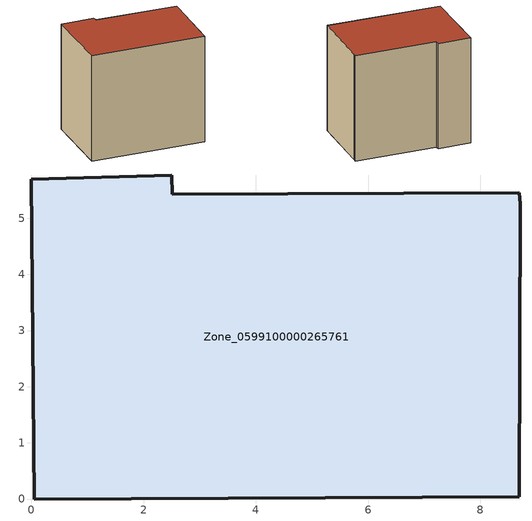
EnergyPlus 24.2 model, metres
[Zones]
Zone_0599100000265761
 floor ground (C_G): 0,5.69 2.5,5.77 2.51,5.43 8.69,5.45 8.71,5.26 8.69,0.04 0.06,0 z0
 wall outside (C_F): 0.06,0 8.69,0.04 8.71,5.26 8.69,5.45 2.51,5.43 2.5,5.77 0,5.69 0.06,0 z0:8.25
 roof outside (C_R): 2.5,5.77 0,5.69 0.06,0 8.69,0.04 8.71,5.26 8.69,5.45 2.51,5.43 z8.25
[BUILDING]
Pand.0599100000265761: North Axis=0; Terrain=City; Loads Convergence Tolerance Value=0.04; Temperature Convergence Tolerance Value=0.4; Solar Distribution=FullExterior; Maximum Number of Warmup Days=25; Minimum Number of Warmup Days=1
[Site:Location]
Rotterdam.The.Hague.AP_ZH_NLD Design_Conditions: Latitude=51.96; Longitude=4.45; Time Zone=1; Elevation=-4.5
[SITE:GROUNDTEMPERATURE:BUILDINGSURFACE]
18, 18, 18, 18, 18, 18, 18, 18, 18, 18, 18, 18
[MATERIAL] Thermal Absorptance=0.9; Solar Absorptance=0.7; Visible Absorptance=0.7
Name | Roughness | Thickness | Conductivity | Density | Specific Heat
G.TI.1975-1991 | MediumSmooth | 0.15 | 0.288461 | 540 | 1210
F.TI.1975-1991 | Rough | 0.3 | 0.230769 | 1920 | 840
R.TI.1975-1991 | MediumRough | 0.2 | 0.153846 | 1500 | 1000
[CONSTRUCTION]
C_G: G.TI.1975-1991
C_F: F.TI.1975-1991
C_R: R.TI.1975-1991
[ZONE]
Zone_0599100000265761: Type=1; Multiplier=1; Ceiling Height=Autocalculate; Volume=Autocalculate; Floor Area=autocalculate; Part of Total Floor Area=Yes
[ZONEINFILTRATION:DESIGNFLOWRATE]
Infil_Zone_0599100000265761: Zone or ZoneList or Space or SpaceList=Zone_0599100000265761; Schedule=AlwaysOn; Design Flow Rate Calculation Method=Flow/Area; Flow Rate per Floor Area=0.003; Constant Term Coefficient=1; Temperature Term Coefficient=0; Velocity Term Coefficient=0; Velocity Squared Term Coefficient=0
[HVACTEMPLATE:ZONE:IDEALLOADSAIRSYSTEM]
Zone_0599100000265761: Maximum Heating Supply Air Temperature=50; Minimum Cooling Supply Air Temperature=13; Maximum Heating Supply Air Humidity Ratio=0.0156; Minimum Cooling Supply Air Humidity Ratio=0.0077; Heating Limit=NoLimit; Cooling Limit=NoLimit; Dehumidification Control Type=ConstantSensibleHeatRatio; Cooling Sensible Heat Ratio=0.7; Dehumidification Setpoint=60; Humidification Control Type=None; Humidification Setpoint=30; Outdoor Air Method=None; Outdoor Air Flow Rate per Person=0.00944; Outdoor Air Flow Rate per Zone Floor Area=0; Outdoor Air Flow Rate per Zone=0; Demand Controlled Ventilation Type=None; Outdoor Air Economizer Type=NoEconomizer; Heat Recovery Type=None; Sensible Heat Recovery Effectiveness=0.7; Latent Heat Recovery Effectiveness=0.65
[ZONECONTROL:THERMOSTAT]
ThermostatControl_Zone_0599100000265761: Zone or ZoneList=Zone_0599100000265761; Control Type Schedule=DualSetpointControlType; Control 1=Thermostat_Zone_0599100000265761; Temperature Difference Between Cutout And Setpoint=0
[THERMOSTATSETPOINT:DUALSETPOINT]
Thermostat_Zone_0599100000265761: Heating Setpoint Temperature Schedule=HeatingSetpoint_Zone_0599100000265761; Cooling Setpoint Temperature Schedule=CoolingSetpoint_Zone_0599100000265761
[SCHEDULE:COMPACT]
HeatingSetpoint_Zone_0599100000265761: Through: 12/31, For: AllDays, Until: 24:00, 21
CoolingSetpoint_Zone_0599100000265761: Through: 12/31, For: AllDays, Until: 24:00, 24
DualSetpointControlType: Through: 12/31, For: AllDays, Until: 24:00, 4
AlwaysOn: Through: 12/31, For: AllDays, Until: 24:00, 1
